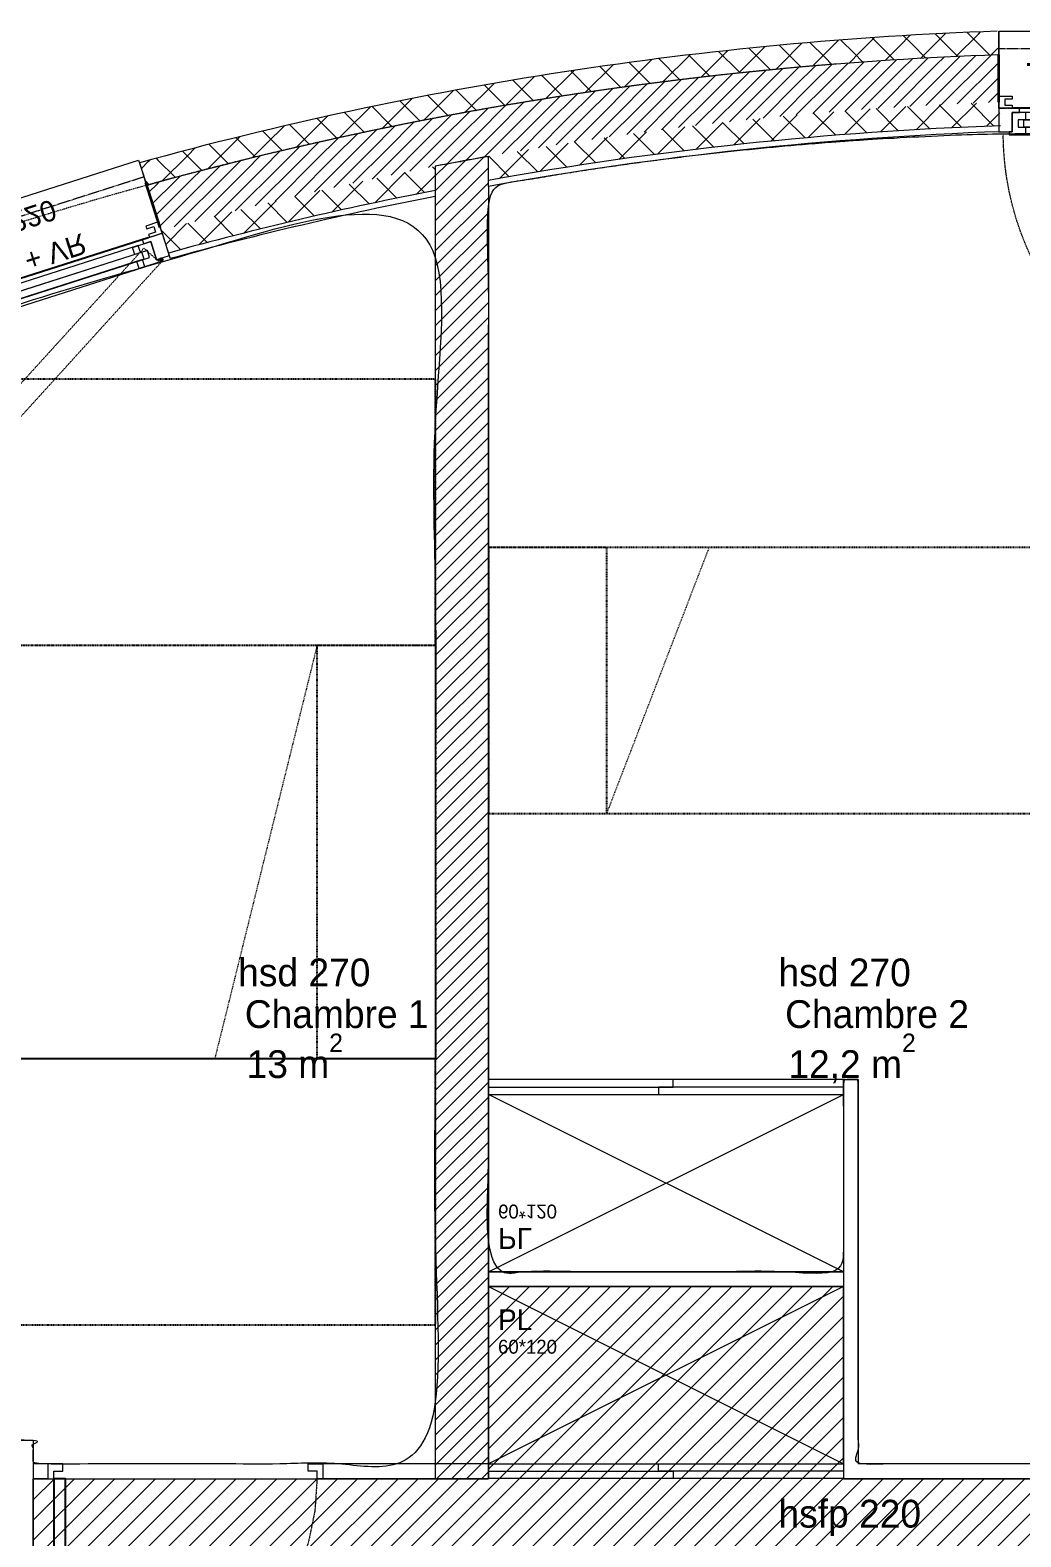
# Model space of a CAD drawing. Header units: centimetres. Extents: x 1724 to 19617, y -6503 to 8072.
# Drawn here: x 3493 to 3828, y -2944 to -2434 of the extents above; entities that cross this region are included whole.
import ezdxf

# ---------------------------------------------------------------- set-up
doc = ezdxf.new("R2010")
doc.units = ezdxf.units.CM
for name, pattern in [('Style de ligne -13', [0.147638, 0.098425, -0.049213]), ('Style de ligne -14', [0.147638, 0.098425, -0.049213]), ('Style de ligne -17', [0.347222, 0.20828, -0.138942]), ('Style de ligne -18', [0.164042, 0.054681, -0.109361]), ('VW-01', [0.41656, 0.20828, -0.20828])]:
    doc.linetypes.add(name, pattern=pattern)
doc.layers.add('B amÈnagement intÈrieur', color=7, linetype='Continuous', lineweight=5)
doc.layers.add('B GÈnÈral', color=7, linetype='Continuous', lineweight=5)
for name, color, linetype in [('B aménagement intérieur', 252, 'Continuous'), ('B Général', 252, 'Continuous'), ('C ANNOTATIONS-prestations', 252, 'Continuous'), ('C ANNOTATIONS-texte', 252, 'Continuous'), ('C ANNOTATIONS-texte surfaces', 252, 'Continuous'), ('D SURFACES-shab', 252, 'Continuous')]:
    doc.layers.add(name, color=color, linetype=linetype)
doc.styles.add('Eurostile', font='Eurosti.TTF')
doc.styles.add('Eurostile (bold)', font='Eurostib.TTF')
pattern_1 = [(225, (-804.3564, -7946.63), (5.656854, -5.656854), []), (315, (-804.3564, -7946.63), (-5.656854, -5.656854), [])]
pattern_2 = [(45, (-804.3564, -7946.63), (2.4253472, -2.6458333), [])]
pattern_3 = [(45, (-804.3564, -7946.63), (-5.656854, 5.656854), []), (135, (-804.3564, -7946.63), (5.656854, 5.656854), [])]

# ---------------------------------------------------------------- blocks, each defined once
blk = doc.blocks.new('F 100x220 (all. vitrée fixe) + VR')
at = {"layer": 'B Général', "color": 7, "linetype": 'Continuous', "lineweight": 35}
for p, q in [((-50, 7), (-50, -9)), ((50, 7), (50, -9))]:
    blk.add_line(p, q, dxfattribs=at)
at = {"layer": 'B Général'}
blk.add_line((45, 9), (-45, 9), dxfattribs=at)
at = {"layer": 'B Général', "color": 7, "linetype": 'Style de ligne -14', "lineweight": 5, "flags": 128}
blk.add_lwpolyline([(-35.69, 65.82), (-36.19, 64.95), (-35.32, 64.45), (-38.57, 58.82), (42.63, 11.94), (45.88, 17.57), (46.75, 17.07), (47.25, 17.93)], close=True, dxfattribs=at)
at = {"layer": 'B Général', "lineweight": 5, "flags": 128}
for points in [[(-43, 10.5), (-43, 9), (-50, 9), (-50, 17), (-45.5, 17), (-45.5, 10.5)], [(-43.5, 15.5), (43.5, 15.5), (43.5, 13), (-43.5, 13)], [(-41, 18), (41, 18), (41, 15.5), (-41, 15.5)], [(43, 10.5), (43, 9), (50, 9), (50, 17), (45.5, 17), (45.5, 10.5)], [(-41, 13), (41, 13), (41, 10.5), (-41, 10.5)], [(-50, 9), (-50, 5), (-45.5, 5), (-45.5, 6), (-48, 6), (-48, 8), (-45.5, 8), (-45.5, 9)], [(50, 9), (50, 5), (45.5, 5), (45.5, 6), (48, 6), (48, 8), (45.5, 8), (45.5, 9)]]:
    blk.add_lwpolyline(points, close=True, dxfattribs=at)
at = {"layer": 'B Général', "color": 7, "linetype": 'Continuous', "lineweight": 5, "flags": 128}
for points in [[(-39, 15.5), (-41.5, 15.5), (-41.5, 13), (-39, 13), (-39, 10.5), (-45.5, 10.5), (-45.5, 17), (-46.5, 17), (-46.5, 18), (-39, 18)], [(39, 15.5), (41.5, 15.5), (41.5, 13), (39, 13), (39, 10.5), (45.5, 10.5), (45.5, 17), (46.5, 17), (46.5, 18), (39, 18)]]:
    blk.add_lwpolyline(points, close=True, dxfattribs=at)
at = {"layer": 'B Général', "color": 7, "linetype": 'Style de ligne -17', "lineweight": 5, "flags": 128}
blk.add_lwpolyline([(-50, 9), (50, 9), (50, -11), (-50, -11)], close=True, dxfattribs=at)
at = {"layer": 'B Général', "lineweight": 13, "flags": 128}
blk.add_lwpolyline([(-50, -9), (-50, -17), (50, -17), (50, -9)], dxfattribs=at)
at = {"layer": 'B Général'}
blk.add_circle((47, 17.5), 0.5, dxfattribs=at)
at = {"layer": 'B Général', "color": 7, "linetype": 'Style de ligne -18', "lineweight": 5}
blk.add_arc((49, 17.5), 97.5, 150.2938, 179.7062, dxfattribs=at)
at = {"layer": 'B Général', "color": 7, "insert": (-23.11, 7.69), "char_height": 7.049, "attachment_point": 1, "line_spacing_factor": 0.895453, "style": 'Eurostile'}
blk.add_mtext('F.A.V + VR', dxfattribs=at)
at = {"layer": 'C ANNOTATIONS-prestations', "insert": (-41.15, -5.2), "char_height": 9.4, "attachment_point": 1, "rotation": 360, "line_spacing_factor": 0.895453, "style": 'Eurostile (bold)'}
blk.add_mtext('7', dxfattribs=at)
at = {"layer": 'C ANNOTATIONS-prestations', "insert": (0, -6.31), "char_height": 7.049, "width": 100, "attachment_point": 2, "rotation": 360, "line_spacing_factor": 0.895453, "style": 'Eurostile'}
blk.add_mtext('100x220', dxfattribs=at)
blk = doc.blocks.new('Placard 60.120')
at = {"layer": 'B Général', "color": 7, "linetype": 'Continuous', "lineweight": 5}
for p, q in [((60, 29.81), (-60, -30.19)), ((-60, 29.81), (60, -30.19))]:
    blk.add_line(p, q, dxfattribs=at)
at = {"layer": 'B Général', "color": 7, "linetype": 'Continuous', "lineweight": 5, "flags": 128}
blk.add_lwpolyline([(60, -30.19), (60, 29.81), (-60, 29.81), (-60, -30.19)], dxfattribs=at)
at = {"layer": 'B Général', "color": 252, "linetype": 'Continuous', "lineweight": 5, "true_color": 0x888888, "flags": 128}
blk.add_lwpolyline([(60, -30.19), (60, -35.19), (-60, -35.19), (-60, -30.19)], close=True, dxfattribs=at)
at = {"layer": 'B Général', "color": 7, "linetype": 'Continuous', "lineweight": 5, "flags": 128}
for points in [[(60, -30.19), (60, -32.69), (-2.5, -32.69), (-2.5, -30.19)], [(2.5, -32.69), (2.5, -35.19), (-60, -35.19), (-60, -32.69)]]:
    blk.add_lwpolyline(points, close=True, dxfattribs=at)
at = {"layer": 'B Général', "color": 7, "insert": (-56.76, 22.09), "char_height": 7.049, "attachment_point": 1, "line_spacing_factor": 0.895453, "style": 'Eurostile'}
blk.add_mtext('PL', dxfattribs=at)
at = {"layer": 'C ANNOTATIONS-prestations', "insert": (-56.76, 9.4), "char_height": 4.699, "attachment_point": 4, "line_spacing_factor": 0.895453, "style": 'Eurostile'}
blk.add_mtext('60*120', dxfattribs=at)
blk = doc.blocks.new('Lit 90.190')
at = {"layer": 'B Général', "color": 7, "linetype": 'VW-01', "lineweight": 5}
blk.add_line((45, 54.99), (-45, 20.35), dxfattribs=at)
at = {"layer": 'B Général', "linetype": 'VW-01', "flags": 128}
for points in [[(-45, 95), (45, 95), (45, -95), (-45, -95)], [(-45, 95), (45, 95), (45, 54.99), (-45, 54.99)]]:
    blk.add_lwpolyline(points, close=True, dxfattribs=at)
blk = doc.blocks.new('Groupe-46-1')
at = {"layer": 'B Général', "color": 7, "linetype": 'VW-01', "lineweight": 5}
blk.add_line((70, -114.99), (-70, -80.35), dxfattribs=at)
at = {"layer": 'B Général', "linetype": 'VW-01', "flags": 128}
for points in [[(-70, 35), (70, 35), (70, -155), (-70, -155)], [(-70, -114.99), (70, -114.99), (70, -155), (-70, -155)]]:
    blk.add_lwpolyline(points, close=True, dxfattribs=at)
blk = doc.blocks.new('Lit 140.190_PMR 2')
at = {"layer": 'B Général', "color": 154, "linetype": 'VW-01', "true_color": 0x0053a6, "flags": 128}
for points in [[(70, 155), (-70, 155), (-70, 35), (70, 35)], [(-70, -155), (-70, 35), (-160, 35), (-160, -155)], [(160, -155), (160, 35), (70, 35), (70, -155)]]:
    blk.add_lwpolyline(points, close=True, dxfattribs=at)
at = {"layer": 'B Général', "color": 154, "linetype": 'VW-01', "true_color": 0x0053a6}
for centre, start, end in [((-70, 35), 90, 180), ((70, 35), 0, 90)]:
    blk.add_arc(centre, 90, start, end, dxfattribs=at)
at = {"layer": 'B Général'}
blk.add_blockref('Groupe-46-1', (0, 0), dxfattribs=at)
blk = doc.blocks.new('PP 80')
at = {"layer": 'B Général', "flags": 128}
blk.add_lwpolyline([(-43, 2.5), (-43, 85.5), (-39, 85.5), (-39, 2.5)], close=True, dxfattribs=at)
at = {"layer": 'B Général', "linetype": 'Style de ligne -18', "lineweight": 5, "flags": 128}
blk.add_lwpolyline([(46, 2.5), (45.27, 13.33), (43.1, 23.98), (39.53, 34.26), (34.61, 44), (28.44, 53.03), (21.1, 61.19), (12.74, 68.35), (3.5, 74.38), (-6.47, 79.18), (-17, 82.67), (-27.91, 84.79), (-39, 85.5)], dxfattribs=at)
at = {"layer": 'B Général', "color": 7, "linetype": 'Continuous', "lineweight": 5, "flags": 128}
for points in [[(-45, 2.5), (-43, 2.5), (-43, 0), (-40, 0), (-40, -2.5), (-45, -2.5)], [(48, 2.5), (46, 2.5), (46, 0), (43, 0), (43, -2.5), (48, -2.5), (48, -2.5), (48, -2.5), (48, 1.79), (48, 1.79)]]:
    blk.add_lwpolyline(points, close=True, dxfattribs=at)
at = {"layer": 'C ANNOTATIONS-prestations', "insert": (-37.49, 32.5), "char_height": 5.8739, "attachment_point": 1, "rotation": 90, "line_spacing_factor": 0.895453, "style": 'Eurostile'}
blk.add_mtext('PP 83 x 204', dxfattribs=at)
blk = doc.blocks.new('Groupe-49-1')
at = {"layer": 'B amÈnagement intÈrieur', "linetype": 'Continuous', "lineweight": 5, "true_color": 0xaaaaaa}
h = blk.add_hatch(dxfattribs=at)
h.set_pattern_fill('F_P__SOFFITE', color=253, style=0, pattern_type=2)
h.set_pattern_definition([(45, (0, 0.2205), (-3.5277778, 3.3072917), [])])
h.paths.add_polyline_path([(4298, 5022.71), (4451.96, 5022.71), (4451.96, 5087.71), (4571.96, 5087.71), (4571.96, 5022.71), (4743.91, 5022.71), (4743.91, 4919.39), (4631.96, 4919.39), (4631.96, 4897.71), (4298, 4897.71)])
at = {"layer": 'B aménagement intérieur', "color": 7, "linetype": 'Style de ligne -13', "lineweight": 5, "flags": 128}
blk.add_lwpolyline([(4298, 5022.71), (4451.96, 5022.71), (4451.96, 5087.71), (4571.96, 5087.71), (4571.96, 5022.71), (4743.91, 5022.71), (4743.91, 4919.39), (4631.96, 4919.39), (4631.96, 4897.71), (4298, 4897.71)], close=True, dxfattribs=at)
at = {"layer": 'B Général', "color": 7, "linetype": 'Continuous', "lineweight": 13}
for p, q in [((4571.96, 5157.71), (4571.96, 5022.71)), ((4576.96, 5157.71), (4576.96, 5027.71)), ((4451.96, 5092.71), (4571.96, 5092.71)), ((4451.96, 5087.71), (4571.96, 5087.71)), ((4303, 5027.71), (4298, 5027.71)), ((4451.96, 5027.71), (4396, 5027.71)), ((4635.91, 5027.71), (4576.96, 5027.71)), ((4303, 5022.71), (4298, 5022.71)), ((4451.96, 5022.71), (4396, 5022.71)), ((4635.91, 5022.71), (4571.96, 5022.71))]:
    blk.add_line(p, q, dxfattribs=at)
at = {"layer": 'B Général', "color": 7, "linetype": 'Continuous', "lineweight": 5}
for p, q in [((4571.96, 5157.71), (4571.96, 5092.71)), ((4571.96, 5157.71), (4576.96, 5157.71)), ((4576.96, 5157.71), (4576.96, 5027.71)), ((4451.96, 5092.71), (4571.96, 5092.71)), ((4451.96, 5087.71), (4451.96, 5092.71)), ((4451.96, 5087.71), (4571.96, 5087.71)), ((4571.96, 5087.71), (4571.96, 5022.71)), ((4303, 5027.71), (4298, 5027.71)), ((4303, 5027.71), (4303, 5022.71)), ((4396, 5027.71), (4396, 5022.71)), ((4451.96, 5027.71), (4396, 5027.71)), ((4451.96, 5027.71), (4451.96, 5022.71)), ((4635.91, 5027.71), (4576.96, 5027.71)), ((4303, 5022.71), (4298, 5022.71)), ((4451.96, 5022.71), (4396, 5022.71)), ((4635.91, 5022.71), (4571.96, 5022.71))]:
    blk.add_line(p, q, dxfattribs=at)
at = {"layer": 'D SURFACES-shab', "lineweight": 18, "flags": 128}
blk.add_lwpolyline([(4298, 5022.71), (4451.96, 5022.71), (4451.96, 5087.71), (4571.96, 5087.71), (4571.96, 5022.71), (4743.91, 5022.71), (4743.91, 4919.39), (4631.96, 4919.39), (4631.96, 4897.71), (4298, 4897.71)], close=True, dxfattribs=at)
at = {"layer": 'D SURFACES-shab', "lineweight": 18}
for points, knots in [([(4576.96, 5092.71), (4576.96, 5060.21), (4576.96, 5027.71), (4660.43, 5027.71), (4743.91, 5027.71), (4743.91, 5253.05), (4743.91, 5478.39), (4684.21, 5478.06), (4624.52, 5477.72), (4537.52, 5475.57), (4451.96, 5459.88), (4451.95, 5276.29), (4451.94, 5092.71), (4511.95, 5092.71), (4571.96, 5092.71), (4571.96, 5125.21), (4571.96, 5157.71), (4574.46, 5157.71), (4576.96, 5157.71), (4576.96, 5125.21), (4576.96, 5092.71)], [0, 0, 0, 1, 1, 2, 2, 3, 3, 4, 4, 5, 5, 6, 6, 7, 7, 8, 8, 9, 9, 10, 10, 10]), ([(4152.72, 5064.69), (4152.72, 5050.2), (4152.72, 5035.71), (4225.36, 5035.71), (4298, 5035.71), (4298, 5031.71), (4298, 5027.71), (4365.98, 5027.71), (4433.96, 5027.71), (4433.96, 5242.11), (4433.96, 5456.5), (4247.13, 5420.02), (4072.51, 5323.6), (4072.51, 5194.14), (4072.51, 5064.69), (4112.61, 5064.69), (4152.72, 5064.69)], [0, 0, 0, 1, 1, 2, 2, 3, 3, 4, 4, 5, 5, 6, 6, 7, 7, 8, 8, 8])]:
    blk.add_open_spline(points, degree=2, knots=knots, dxfattribs=at)
at = {"layer": 'B aménagement intérieur', "color": 7, "xscale": -1, "rotation": 179.9995073459257}
blk.add_blockref('PP 80', (4348, 5025.21), dxfattribs=at)
at = {"layer": 'B Général', "color": 7, "rotation": 90}
blk.add_blockref('Lit 140.190_PMR 2', (4279.05, 5234.7), dxfattribs=at)
at = {"layer": 'B Général', "color": 7, "xscale": -1}
for name, p, rotation in [('Lit 90.190', (4546.96, 5292.71), 90), ('Placard 60.120', (4511.96, 5122.52), 180)]:
    blk.add_blockref(name, p, dxfattribs=dict(at, rotation=rotation))
at = {"layer": 'B Général', "color": 7}
blk.add_blockref('Placard 60.120', (4511.96, 5057.91), dxfattribs=at)
at = {"layer": 'C ANNOTATIONS-prestations', "attachment_point": 7, "line_spacing_factor": 0.895453, "style": 'Eurostile'}
for s, insert, char_height, width in [('hsd{\\fEurostile|b0|i1|c0|p0; }270', (4367.33, 5189.14), 9.3982, 52.9016), ('hsd{\\fEurostile|b0|i1|c0|p0; }270', (4550.02, 5189.14), 9.3982, 52.9016), ('hsfp 220', (4550.02, 5003.33), 9.398, 70.1328)]:
    blk.add_mtext(s, dxfattribs=dict(at, insert=insert, char_height=char_height, width=width))
at = {"layer": 'C ANNOTATIONS-texte', "char_height": 9.398, "attachment_point": 8, "line_spacing_factor": 0.895453, "style": 'Eurostile'}
for s, insert in [('Chambre 1', (4400.65, 5175.03)), ('Chambre 2', (4583.34, 5175.03))]:
    blk.add_mtext(s, dxfattribs=dict(at, insert=insert))
at = {"layer": 'C ANNOTATIONS-texte surfaces', "char_height": 9.3982, "attachment_point": 2, "line_spacing_factor": 0.895453, "style": 'Eurostile'}
for s, insert in [('13 m{\\H0.6667x;\\S2^ ;}', (4386.48, 5173.28)), ('12,2 m{\\H0.6667x;\\S2^ ;}', (4574.89, 5173.28))]:
    blk.add_mtext(s, dxfattribs=dict(at, insert=insert))

msp = doc.modelspace()

# ---------------------------------------------------------------- hatches: boundary and pattern name
at = {"layer": 'B GÈnÈral', "linetype": 'Continuous', "lineweight": 5, "true_color": 0x808080}
h = msp.add_hatch(dxfattribs=at)
h.set_pattern_fill('02_ISOLANT', color=8, style=0, pattern_type=2)
h.set_pattern_definition(pattern_3)
edge = h.paths.add_edge_path()
edge.add_arc((3863.403, -3686.224), 1244.726, 92.005161, 105.437405)
edge.add_line((3532.075, -2486.405), (3529.635, -2478.779))
edge.add_arc((3863.403, -3686.224), 1252.726, 92.005161, 105.452115, ccw=False)
edge.add_line((3819.57, -2434.265), (3819.85, -2442.26))
h = msp.add_hatch(dxfattribs=at)
h.set_pattern_fill('02_ISOLANT', color=8, angle=180, style=0, pattern_type=2)
h.set_pattern_definition(pattern_1)
h.paths.add_polyline_path([(3820.165, -2442.254), (3820.165, -2434.254), (3820.165, -2434.254), (3820.165, -2442.254)])
at = {"layer": 'B GÈnÈral', "linetype": 'Continuous', "lineweight": 5}
h = msp.add_hatch(dxfattribs=at)
h.set_pattern_fill('50_BETON', style=0, pattern_type=2)
h.set_pattern_definition(pattern_2)
edge = h.paths.add_edge_path()
edge.add_arc((3863.403, -3686.224), 1228.726, 92.005161, 105.407411)
edge.add_line((3536.954, -2501.657), (3532.075, -2486.405))
edge.add_arc((3863.403, -3686.224), 1244.726, 92.005161, 105.437405, ccw=False)
edge.add_line((3819.85, -2442.26), (3820.41, -2458.25))
h = msp.add_hatch(dxfattribs=at)
h.set_pattern_fill('50_BETON', style=0, pattern_type=2)
h.set_pattern_definition(pattern_2)
h.paths.add_polyline_path([(3820.165, -2458.254), (3820.165, -2442.254), (3820.165, -2442.254), (3820.165, -2458.254)])
at = {"layer": 'B GÈnÈral', "linetype": 'Continuous', "lineweight": 5, "true_color": 0x808080}
h = msp.add_hatch(dxfattribs=at)
h.set_pattern_fill('02_ISOLANT', color=8, style=0, pattern_type=2)
h.set_pattern_definition(pattern_3)
edge = h.paths.add_edge_path()
edge.add_line((3647.608, -2476.595), (3647.608, -2484.723))
edge.add_arc((3863.403, -3686.224), 1220.726, 92.005161, 100.181999, ccw=False)
edge.add_line((3820.69, -2466.245), (3820.41, -2458.25))
edge.add_line((3820.41, -2458.25), (3820.41, -2458.25))
edge.add_arc((3863.403, -3686.224), 1228.726, 92.005161, 100.115006)
h = msp.add_hatch(dxfattribs=at)
h.set_pattern_fill('02_ISOLANT', color=8, angle=180, style=0, pattern_type=2)
h.set_pattern_definition(pattern_1)
h.paths.add_polyline_path([(3820.165, -2466.254), (3820.165, -2458.254), (3820.165, -2458.254), (3820.165, -2466.254)])
h = msp.add_hatch(dxfattribs=at)
h.set_pattern_fill('02_ISOLANT', color=8, style=0, pattern_type=2)
h.set_pattern_definition(pattern_3)
edge = h.paths.add_edge_path()
edge.add_line((3629.608, -2479.945), (3647.608, -2476.595))
edge.add_arc((3863.403, -3686.224), 1228.726, 100.115006, 100.968768)
edge.add_line((3629.608, -2479.945), (3629.608, -2479.945))
at = {"layer": 'B GÈnÈral', "linetype": 'Continuous', "lineweight": 5}
h = msp.add_hatch(dxfattribs=at)
h.set_pattern_fill('50_BETON', style=0, pattern_type=2)
h.set_pattern_definition(pattern_2)
h.paths.add_polyline_path([(3647.608, -2923.916), (3647.608, -2476.595), (3629.608, -2479.945), (3629.608, -2923.916)])
at = {"layer": 'B GÈnÈral', "linetype": 'Continuous', "lineweight": 5, "true_color": 0x808080}
h = msp.add_hatch(dxfattribs=at)
h.set_pattern_fill('02_ISOLANT', color=8, style=0, pattern_type=2)
h.set_pattern_definition(pattern_3)
edge = h.paths.add_edge_path()
edge.add_line((3629.608, -2488.095), (3629.608, -2479.945))
edge.add_arc((3863.403, -3686.224), 1228.726, 100.968768, 105.407411)
edge.add_line((3536.954, -2501.657), (3539.393, -2509.283))
edge.add_arc((3863.403, -3686.224), 1220.726, 101.041552, 105.392118, ccw=False)

# ---------------------------------------------------------------- linework, layer by layer
at = {"layer": 'B Général', "color": 7, "linetype": 'Continuous', "lineweight": 13}
for p, q in [((3820.165, -2434.254), (3820.165, -2468.254)), ((3529.635, -2478.779), (3540.003, -2511.189)), ((3052.594, -2910.915), (3493.643, -2910.915)), ((3493.643, -2910.915), (3493.643, -3293.192))]:
    msp.add_line(p, q, dxfattribs=at)
at = {"layer": 'B Général', "color": 7, "linetype": 'Continuous', "lineweight": 18}
for p, q in [((3647.608, -2476.595), (3629.608, -2479.945)), ((3647.608, -2486.755), (3647.608, -2476.595)), ((3629.608, -2479.945), (3629.608, -2490.133)), ((3647.608, -2486.755), (3647.608, -2923.916)), ((3629.608, -2490.133), (3629.608, -2923.916))]:
    msp.add_line(p, q, dxfattribs=at)
at = {"layer": 'B Général', "color": 7, "linetype": 'Continuous', "lineweight": 5}
for p, q in [((3647.608, -2486.755), (3647.608, -2923.916)), ((3629.608, -2490.133), (3629.608, -2923.916)), ((3052.594, -2910.915), (3493.643, -2910.915)), ((3493.643, -2910.915), (3493.643, -3293.192)), ((3629.608, -2923.916), (3647.608, -2923.916))]:
    msp.add_line(p, q, dxfattribs=at)
at = {"layer": 'B Général', "color": 1, "linetype": 'VW-01', "lineweight": 5, "true_color": 0xff0000, "flags": 128}
msp.add_lwpolyline([(3765.079, -2445.381, 0.2972461), (2688.295, -3275.82), (2627.241, -3479.212)], format="xyb", dxfattribs=at)
at = {"layer": 'B Général', "color": 7, "linetype": 'Continuous', "lineweight": 5}
for radius, start, end in [(1252.726, 92.005161, 105.452115), (1244.726, 92.005161, 105.437405), (1220.726, 92.005161, 100.181999), (1220.726, 92.005161, 100.181999), (1218.726, 92.005161, 100.198887), (1228.726, 100.115006, 100.968768), (1228.726, 100.115006, 100.968768), (1228.726, 100.115006, 100.968768), (1220.726, 101.041552, 105.392118), (1220.726, 101.041552, 105.392118), (1218.726, 101.0599, 105.388264)]:
    msp.add_arc((3863.403, -3686.224), radius, start, end, dxfattribs=at)
at = {"layer": 'B Général', "color": 7, "linetype": 'Continuous', "lineweight": 13}
for radius, start, end in [(1252.726, 92.005161, 105.452115), (1218.726, 92.005161, 100.198887), (1218.726, 101.0599, 105.388264)]:
    msp.add_arc((3863.403, -3686.224), radius, start, end, dxfattribs=at)
at = {"layer": 'B Général', "color": 7, "linetype": 'Continuous', "lineweight": 18}
for radius, start, end in [(1244.726, 92.005161, 105.437405), (1228.726, 100.115006, 100.968768), (1228.726, 100.115006, 100.968768), (1228.726, 100.115006, 100.968768)]:
    msp.add_arc((3863.403, -3686.224), radius, start, end, dxfattribs=at)

# ---------------------------------------------------------------- block references
at = {"layer": 'B aménagement intérieur', "color": 7}
msp.add_blockref('Groupe-49-1', (-804.356, -7946.63), dxfattribs=at)
at = {"layer": 'B Général', "color": 7, "xscale": -1}
for p, rotation in [((3870.165, -2451.254), 180), ((3486.888, -2509.255), 197.7395661318826)]:
    msp.add_blockref('F 100x220 (all. vitrée fixe) + VR', p, dxfattribs=dict(at, rotation=rotation))

doc.saveas('drawing.dxf')
